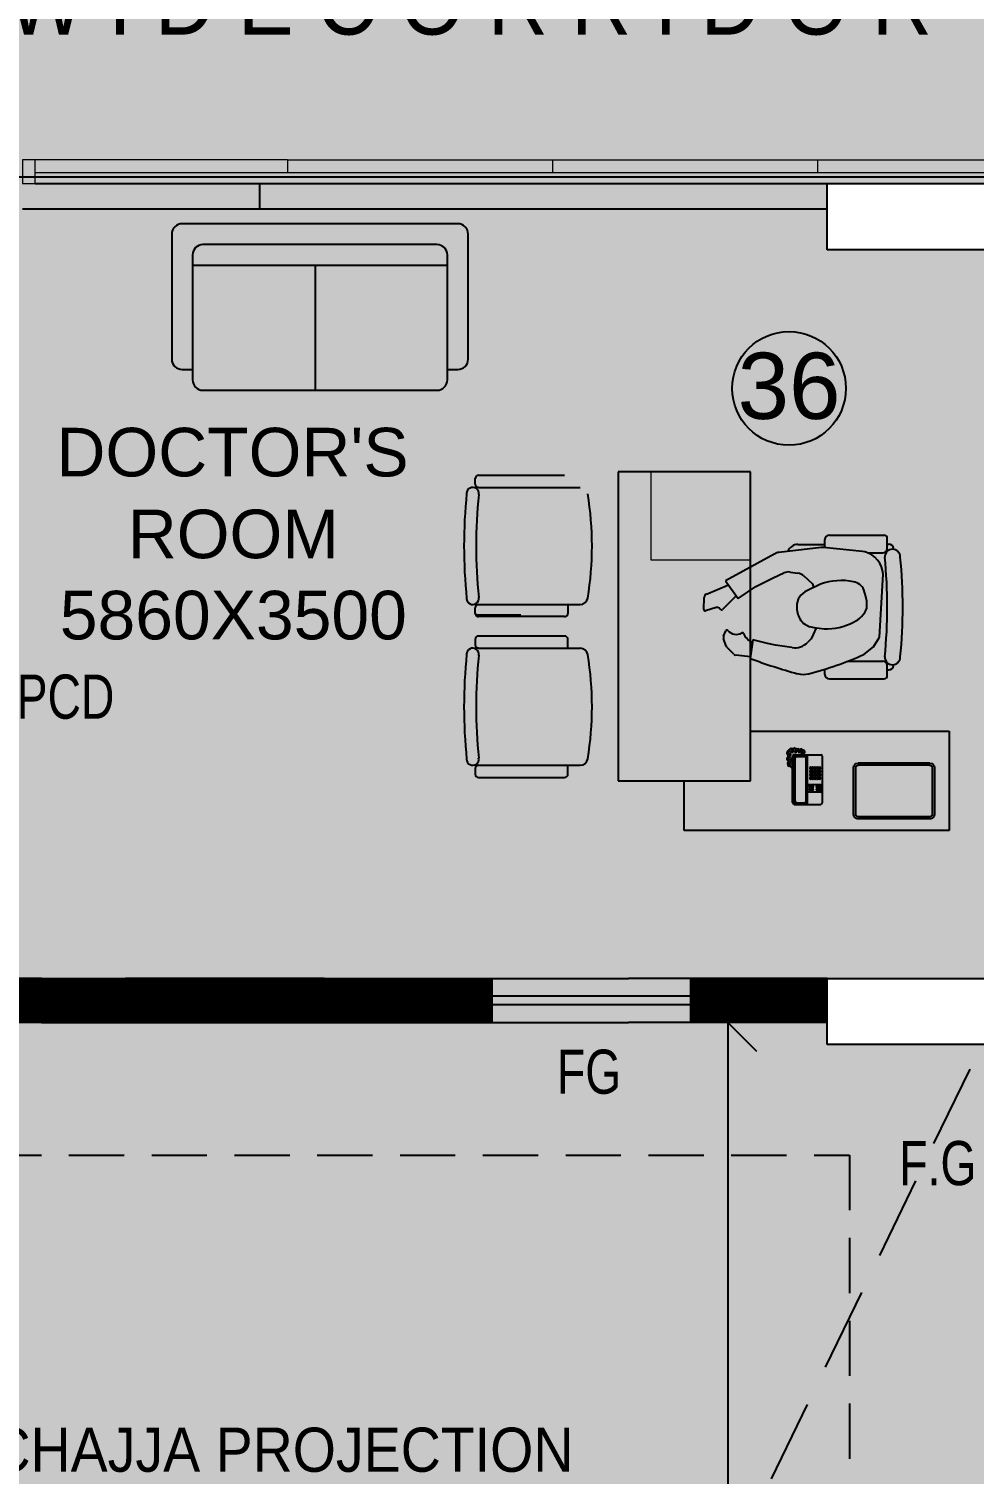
# Model space of a CAD drawing. Extents: x 11034434 to 11724204, y -4674497 to -3911811.
# Drawn here: x 11308224 to 11312506, y -4639257 to -4632712 of the extents above; entities that cross this region are included whole.
import ezdxf

# ---------------------------------------------------------------- set-up
doc = ezdxf.new("R2010")
doc.units = 0
doc.header["$MEASUREMENT"] = 0
for name, pattern in [('CENTER', [0]), ('DASHED', [0.75, 0.5, -0.25]), ('DASHED2', [0.375, 0.25, -0.125])]:
    doc.linetypes.add(name, pattern=pattern)
doc.layers.get('0').update_dxf_attribs({"color": 251, "linetype": 'CONTINUOUS'})
doc.layers.add('0.0', color=251, linetype='CONTINUOUS', lineweight=0)
doc.layers.add('WALL PANEL', color=7, linetype='CONTINUOUS', lineweight=15)
doc.layers.add('HATCH', color=251, linetype='CONTINUOUS')
doc.layers.add('HS', color=251, linetype='CONTINUOUS')
doc.styles.add('ARIAL', font='arial.ttf', dxfattribs={"width": 0.75})
doc.styles.get("Standard").update_dxf_attribs({"font": 'arial.ttf'})

# ---------------------------------------------------------------- blocks, each defined once
blk = doc.blocks.new('2 SEATER')
for p, q in [((11060210.1, -3898372.8), (11058961.8, -3898372.8)), ((11058914.6, -3898419.9), (11058914.6, -3898985.6)), ((11060257.2, -3898985.6), (11060257.2, -3898419.9)), ((11059008.9, -3898514.2), (11059008.9, -3899079.9)), ((11060115.8, -3898467.1), (11059056, -3898467.1)), ((11060162.9, -3899079.9), (11060162.9, -3898514.2)), ((11060162.9, -3898561.3), (11059008.9, -3898561.3)), ((11059564, -3898561.3), (11059564, -3899127)), ((11058961.8, -3899032.7), (11059008.9, -3899032.7)), ((11060162.9, -3899032.7), (11060210.1, -3899032.7)), ((11059056, -3899127), (11060115.8, -3899127))]:
    blk.add_line(p, q)
for centre, start, end in [((11058961.8, -3898419.9), 90, 180), ((11060210.1, -3898419.9), 0, 90), ((11059056, -3898514.2), 90, 180), ((11060115.8, -3898514.2), 0, 90), ((11058961.8, -3898985.6), 180, 270), ((11060210.1, -3898985.6), 270, 0), ((11059056, -3899079.9), 180, 270), ((11060115.8, -3899079.9), 270, 0)]:
    blk.add_arc(centre, 47.1, start, end)

msp = doc.modelspace()

# ---------------------------------------------------------------- hatches: boundary and pattern name
at = {"layer": 'HATCH', "ltscale": 500}
h = msp.add_hatch(color=251, dxfattribs=at)
h.dxf.hatch_style = 1
h.paths.add_polyline_path([(11284390.7, -4648802), (11284690.7, -4648802), (11284690.7, -4649702), (11284390.7, -4649702)])
h.paths.add_polyline_path([(11327800.7, -4652667), (11328700.7, -4652667), (11328700.7, -4652967), (11327800.7, -4652967)])
h.paths.add_polyline_path([(11302215.7, -4658732), (11302515.7, -4658732), (11302515.7, -4659632), (11302215.7, -4659632)])
h.paths.add_polyline_path([(11324600.7, -4658732), (11325200.7, -4658732), (11325200.7, -4659032), (11324600.7, -4659032)])
h.paths.add_polyline_path([(11280960.7, -4640612), (11281710.7, -4640612), (11281710.7, -4640912), (11280960.7, -4640912)])
h.paths.add_polyline_path([(11280960.7, -4644142), (11281860.7, -4644142), (11281860.7, -4644442), (11280960.7, -4644442)])
h.paths.add_polyline_path([(11317942.4, -4658632), (11318770.7, -4658632), (11318770.7, -4658932), (11317942.4, -4658932)])
h.paths.add_polyline_path([(11294185.7, -4658032), (11294485.7, -4658032), (11294485.7, -4658932), (11294185.7, -4658932)])
h.paths.add_polyline_path([(11288015.7, -4658182), (11288315.7, -4658182), (11288315.7, -4658932), (11288015.7, -4658932)])
h.paths.add_polyline_path([(11287690.7, -4658957), (11287990.7, -4658957), (11287990.7, -4659707), (11287690.7, -4659707)])
h.paths.add_polyline_path([(11280960.7, -4629742), (11281710.7, -4629742), (11281710.7, -4630042), (11280960.7, -4630042)])
h.paths.add_polyline_path([(11327800.7, -4629742), (11328700.7, -4629742), (11328700.7, -4630042), (11327800.7, -4630042)])
h.paths.add_polyline_path([(11280860.7, -4648802), (11281160.7, -4648802), (11281160.7, -4649702), (11280860.7, -4649702)])
h.paths.add_polyline_path([(11287690.7, -4658182), (11287990.7, -4658182), (11287990.7, -4658932), (11287690.7, -4658932)])
h.paths.add_polyline_path([(11327700.7, -4616012), (11328000.7, -4616012), (11328000.7, -4615033.7), (11327700.7, -4615033.7)])
h.paths.add_polyline_path([(11280960.7, -4637012), (11281710.7, -4637012), (11281710.7, -4637312), (11280960.7, -4637312)])
h.paths.add_polyline_path([(11309415.7, -4658732), (11309715.7, -4658732), (11309715.7, -4659632), (11309415.7, -4659632)])
h.paths.add_polyline_path([(11327800.7, -4609782), (11328700.7, -4609782), (11328700.7, -4610082), (11327800.7, -4610082)])
h.paths.add_polyline_path([(11327800.7, -4626142), (11328700.7, -4626142), (11328700.7, -4626442), (11327800.7, -4626442)])
h.paths.add_polyline_path([(11280960.7, -4633412), (11281710.7, -4633412), (11281710.7, -4633712), (11280960.7, -4633712)])
h.paths.add_polyline_path([(11313015.7, -4652702), (11313315.7, -4652702), (11313315.7, -4653602), (11313015.7, -4653602)])
h.paths.add_polyline_path([(11327800.7, -4633412), (11328700.7, -4633412), (11328700.7, -4633712), (11327800.7, -4633712)])
h.paths.add_polyline_path([(11286005.7, -4619012), (11286305.7, -4619012), (11286305.7, -4619612), (11286005.7, -4619612)])
h.paths.add_polyline_path([(11280960.7, -4619012), (11281860.7, -4619012), (11281860.7, -4619312), (11280960.7, -4619312)])
h.paths.add_polyline_path([(11327800.7, -4619012), (11328600.7, -4619012), (11328600.7, -4619312), (11327800.7, -4619312)])
h.paths.add_polyline_path([(11324600.7, -4647742), (11325299.6, -4647742), (11325299.6, -4648042), (11324600.7, -4648042)])
h.paths.add_polyline_path([(11321770.7, -4658632), (11322598.9, -4658632), (11322598.9, -4658932), (11321770.7, -4658932)])
h.paths.add_polyline_path([(11327800.7, -4640612), (11328700.7, -4640612), (11328700.7, -4640912), (11327800.7, -4640912)])
h.paths.add_polyline_path([(11286005.7, -4615412), (11286305.7, -4615412), (11286305.7, -4616012), (11286005.7, -4616012)])
h.paths.add_polyline_path([(11286330.7, -4615412), (11286630.7, -4615412), (11286630.7, -4616012), (11286330.7, -4616012)])
h.paths.add_polyline_path([(11282340.7, -4615112), (11282640.7, -4615112), (11282640.7, -4616012), (11282340.7, -4616012)])
h.paths.add_polyline_path([(11327800.7, -4658632), (11328700.7, -4658632), (11328700.7, -4658932), (11327800.7, -4658932)])
h.paths.add_polyline_path([(11300450.7, -4607482), (11300750.7, -4607482), (11300750.7, -4608382), (11300450.7, -4608382)])
h.paths.add_polyline_path([(11306480.7, -4607482), (11306780.7, -4607482), (11306780.7, -4608382), (11306480.7, -4608382)])
h.paths.add_polyline_path([(11284390.7, -4658182), (11284690.7, -4658182), (11284690.7, -4658932), (11284390.7, -4658932)])
h.paths.add_polyline_path([(11286330.7, -4619012), (11286630.7, -4619012), (11286630.7, -4619612), (11286330.7, -4619612)])
h.paths.add_polyline_path([(11297150.7, -4607482), (11297450.7, -4607482), (11297450.7, -4608382), (11297150.7, -4608382)])
h.paths.add_polyline_path([(11282340.7, -4609232), (11282640.7, -4609232), (11282640.7, -4609982), (11282340.7, -4609982)])
h.paths.add_polyline_path([(11286005.7, -4622612), (11286305.7, -4622612), (11286305.7, -4623212), (11286005.7, -4623212)])
h.paths.add_polyline_path([(11286330.7, -4623212), (11286630.7, -4623212), (11286630.7, -4622612), (11286330.7, -4622612)])
h.paths.add_polyline_path([(11284390.7, -4643692), (11284690.7, -4643692), (11284690.7, -4644442), (11284390.7, -4644442)])
h.paths.add_polyline_path([(11286005.7, -4609232), (11286305.7, -4609232), (11286305.7, -4609982), (11286005.7, -4609982)])
h.paths.add_polyline_path([(11283940.7, -4658957), (11284690.7, -4658957), (11284690.7, -4659257), (11283940.7, -4659257)])
h.paths.add_polyline_path([(11313015.7, -4658732), (11313315.7, -4658732), (11313315.7, -4659632), (11313015.7, -4659632)])
h.paths.add_polyline_path([(11284390.7, -4652702), (11284690.7, -4652702), (11284690.7, -4653452), (11284390.7, -4653452)])
h.paths.add_polyline_path([(11305815.7, -4658732), (11306115.7, -4658732), (11306115.7, -4659632), (11305815.7, -4659632)])
h.paths.add_polyline_path([(11327800.7, -4622612), (11328700.7, -4622612), (11328700.7, -4622912), (11327800.7, -4622912)])
h.paths.add_polyline_path([(11280960.7, -4626142), (11281710.7, -4626142), (11281710.7, -4626442), (11280960.7, -4626442)])
h.paths.add_polyline_path([(11321770.7, -4658957), (11322370.7, -4658957), (11322370.7, -4659257), (11321770.7, -4659257)])
h.paths.add_polyline_path([(11280685.7, -4658957), (11281435.7, -4658957), (11281435.7, -4659257), (11280685.7, -4659257)])
h.paths.add_polyline_path([(11318170.7, -4658957), (11318770.7, -4658957), (11318770.7, -4659257), (11318170.7, -4659257)])
h.paths.add_polyline_path([(11281860.7, -4622612), (11280960.7, -4622612), (11280960.7, -4622912), (11281860.7, -4622912)])
h.paths.add_polyline_path([(11294185.7, -4652702), (11294485.7, -4652702), (11294485.7, -4653602), (11294185.7, -4653602)])
h.paths.add_polyline_path([(11298615.7, -4658732), (11298915.7, -4658732), (11298915.7, -4659632), (11298615.7, -4659632)])
h.paths.add_polyline_path([(11318470.7, -4652702), (11318770.7, -4652702), (11318770.7, -4653602), (11318470.7, -4653602)])
h.paths.add_polyline_path([(11327800.7, -4644142), (11328700.7, -4644142), (11328700.7, -4644442), (11327800.7, -4644442)])
h.paths.add_polyline_path([(11327800.7, -4649402), (11328778.9, -4649402), (11328778.9, -4649702), (11327800.7, -4649702)])
h.paths.add_polyline_path([(11288760.7, -4609082), (11289060.7, -4609082), (11289060.7, -4609982), (11288760.7, -4609982)])
edge = h.paths.add_edge_path()
edge.add_line((11309265.7, -4609082), (11309265.7, -4609982))
edge.add_line((11321770.7, -4649702), (11322748.9, -4649702))
edge.add_line((11287690.7, -4643692), (11287690.7, -4644442))
edge.add_line((11309565.7, -4616012), (11309565.7, -4615112))
edge.add_line((11287990.7, -4653452), (11287990.7, -4652702))
edge.add_line((11288015.7, -4652702), (11288015.7, -4653452))
h.paths.add_polyline_path([(11306480.7, -4649402), (11307380.7, -4649402), (11307380.7, -4649702), (11306480.7, -4649702)], flags=17)
h.paths.add_polyline_path([(11291120.7, -4648802), (11291420.7, -4648802), (11291420.7, -4649702), (11291120.7, -4649702)], flags=17)
h.paths.add_polyline_path([(11288015.7, -4648952), (11288315.7, -4648952), (11288315.7, -4649702), (11288015.7, -4649702)], flags=17)
h.paths.add_polyline_path([(11288015.7, -4652702), (11288315.7, -4652702), (11288315.7, -4653452), (11288015.7, -4653452)], flags=17)
h.paths.add_polyline_path([(11296472.4, -4649402), (11297450.7, -4649402), (11297450.7, -4649702), (11296472.4, -4649702)], flags=17)
h.paths.add_polyline_path([(11298276.5, -4652702), (11299254.8, -4652702), (11299254.8, -4653002), (11298276.5, -4653002)], flags=17)
h.paths.add_polyline_path([(11311840.7, -4649402), (11312740.7, -4649402), (11312740.7, -4649702), (11311840.7, -4649702)], flags=17)
h.paths.add_polyline_path([(11300450.7, -4649402), (11301428.9, -4649402), (11301428.9, -4649702), (11300450.7, -4649702)], flags=17)
h.paths.add_polyline_path([(11317870.7, -4649402), (11318770.7, -4649402), (11318770.7, -4649702), (11317870.7, -4649702)], flags=17)
h.paths.add_polyline_path([(11287690.7, -4648952), (11287990.7, -4648952), (11287990.7, -4649702), (11287690.7, -4649702)], flags=17)
h.paths.add_polyline_path([(11287690.7, -4652702), (11287990.7, -4652702), (11287990.7, -4653452), (11287690.7, -4653452)], flags=17)
h.paths.add_polyline_path([(11311840.7, -4622612), (11312740.7, -4622612), (11312740.7, -4622912), (11311840.7, -4622912)], flags=17)
h.paths.add_polyline_path([(11306480.7, -4615412), (11306780.7, -4615412), (11306780.7, -4616012), (11306480.7, -4616012)], flags=16)
h.paths.add_polyline_path([(11306480.7, -4629742), (11307380.7, -4629742), (11307380.7, -4630042), (11306480.7, -4630042)], flags=17)
h.paths.add_polyline_path([(11303250.7, -4613552), (11303850.7, -4613552), (11303850.7, -4613852), (11303250.7, -4613852)], flags=17)
h.paths.add_polyline_path([(11303250.7, -4615712), (11303850.7, -4615712), (11303850.7, -4616012), (11303250.7, -4616012)], flags=16)
h.paths.add_polyline_path([(11311840.7, -4644142), (11312740.7, -4644142), (11312740.7, -4644442), (11311840.7, -4644442)], flags=17)
h.paths.add_polyline_path([(11287690.7, -4643692), (11287990.7, -4643692), (11287990.7, -4644442), (11287690.7, -4644442)], flags=17)
h.paths.add_polyline_path([(11297450.7, -4633712), (11296550.7, -4633712), (11296550.7, -4633412), (11297450.7, -4633412)], flags=17)
h.paths.add_polyline_path([(11290520.7, -4640612), (11291420.7, -4640612), (11291420.7, -4640912), (11290520.7, -4640912)], flags=17)
h.paths.add_polyline_path([(11297150.7, -4643842), (11297450.7, -4643842), (11297450.7, -4644742), (11297150.7, -4644742)], flags=17)
h.paths.add_polyline_path([(11290520.7, -4644142), (11291420.7, -4644142), (11291420.7, -4644442), (11290520.7, -4644442)], flags=17)
h.paths.add_polyline_path([(11306480.7, -4640612), (11307380.7, -4640612), (11307380.7, -4640912), (11306480.7, -4640912)], flags=17)
h.paths.add_polyline_path([(11288015.7, -4643692), (11288315.7, -4643692), (11288315.7, -4644442), (11288015.7, -4644442)], flags=17)
h.paths.add_polyline_path([(11290520.7, -4637012), (11291420.7, -4637012), (11291420.7, -4637312), (11290520.7, -4637312)], flags=17)
h.paths.add_polyline_path([(11311840.7, -4626142), (11312740.7, -4626142), (11312740.7, -4626442), (11311840.7, -4626442)], flags=17)
h.paths.add_polyline_path([(11311840.7, -4637012), (11312740.7, -4637012), (11312740.7, -4637312), (11311840.7, -4637312)], flags=17)
h.paths.add_polyline_path([(11311840.7, -4633412), (11312740.7, -4633412), (11312740.7, -4633712), (11311840.7, -4633712)], flags=17)
h.paths.add_polyline_path([(11315340.7, -4647742), (11315940.7, -4647742), (11315940.7, -4648042), (11315340.7, -4648042)], flags=17)
h.paths.add_polyline_path([(11321770.7, -4629742), (11322670.7, -4629742), (11322670.7, -4630042), (11321770.7, -4630042)], flags=17)
h.paths.add_polyline_path([(11317870.7, -4629742), (11318770.7, -4629742), (11318770.7, -4630042), (11317870.7, -4630042)], flags=17)
h.paths.add_polyline_path([(11300450.7, -4636712), (11300750.7, -4636712), (11300750.7, -4637612), (11300450.7, -4637612)], flags=17)
h.paths.add_polyline_path([(11306480.7, -4637012), (11307380.7, -4637012), (11307380.7, -4637312), (11306480.7, -4637312)], flags=17)
h.paths.add_polyline_path([(11321770.7, -4649402), (11322748.9, -4649402), (11322748.9, -4649702), (11321770.7, -4649702)], flags=17)
h.paths.add_polyline_path([(11297150.7, -4636712), (11297450.7, -4636712), (11297450.7, -4637612), (11297150.7, -4637612)], flags=17)
h.paths.add_polyline_path([(11318470.7, -4636712), (11318770.7, -4636712), (11318770.7, -4637612), (11318470.7, -4637612)], flags=17)
h.paths.add_polyline_path([(11300450.7, -4629742), (11301350.7, -4629742), (11301350.7, -4630042), (11300450.7, -4630042)], flags=17)
h.paths.add_polyline_path([(11313568.2, -4615712), (11314468.2, -4615712), (11314468.2, -4616012), (11313568.2, -4616012)], flags=17)
h.paths.add_polyline_path([(11317870.7, -4615712), (11318770.7, -4615712), (11318770.7, -4616012), (11317870.7, -4616012)], flags=17)
h.paths.add_polyline_path([(11321770.7, -4615712), (11322670.7, -4615712), (11322670.7, -4616012), (11321770.7, -4616012)], flags=17)
h.paths.add_polyline_path([(11306480.7, -4633412), (11307380.7, -4633412), (11307380.7, -4633712), (11306480.7, -4633712)], flags=17)
h.paths.add_polyline_path([(11300450.7, -4633412), (11301350.7, -4633412), (11301350.7, -4633712), (11300450.7, -4633712)], flags=17)
h.paths.add_polyline_path([(11294020.7, -4647742), (11294620.7, -4647742), (11294620.7, -4648042), (11294020.7, -4648042)], flags=17)
h.paths.add_polyline_path([(11306480.7, -4622612), (11307380.7, -4622612), (11307380.7, -4622912), (11306480.7, -4622912)], flags=17)
h.paths.add_polyline_path([(11290520.7, -4633412), (11291420.7, -4633412), (11291420.7, -4633712), (11290520.7, -4633712)], flags=17)
h.paths.add_polyline_path([(11321770.7, -4633412), (11322670.7, -4633412), (11322670.7, -4633712), (11321770.7, -4633712)], flags=17)
h.paths.add_polyline_path([(11317870.7, -4633412), (11318770.7, -4633412), (11318770.7, -4633712), (11317870.7, -4633712)], flags=17)
h.paths.add_polyline_path([(11321770.7, -4636712), (11322070.7, -4636712), (11322070.7, -4637612), (11321770.7, -4637612)], flags=17)
h.paths.add_polyline_path([(11300450.7, -4640312), (11300750.7, -4640312), (11300750.7, -4641212), (11300450.7, -4641212)], flags=17)
h.paths.add_polyline_path([(11321770.7, -4643842), (11322070.7, -4643842), (11322070.7, -4644742), (11321770.7, -4644742)], flags=17)
h.paths.add_polyline_path([(11306480.7, -4626142), (11307380.7, -4626142), (11307380.7, -4626442), (11306480.7, -4626442)], flags=17)
h.paths.add_polyline_path([(11318470.7, -4625842), (11318770.7, -4625842), (11318770.7, -4626742), (11318470.7, -4626742)], flags=17)
h.paths.add_polyline_path([(11321770.7, -4625842), (11322070.7, -4625842), (11322070.7, -4626742), (11321770.7, -4626742)], flags=17)
h.paths.add_polyline_path([(11296550.7, -4629742), (11297450.7, -4629742), (11297450.7, -4630042), (11296550.7, -4630042)], flags=17)
h.paths.add_polyline_path([(11311645.4, -4629741.8), (11312740.7, -4629742), (11312740.7, -4630042), (11311645.4, -4630041.8)], flags=17)
h.paths.add_polyline_path([(11290520.7, -4629742), (11291420.7, -4629742), (11291420.7, -4630042), (11290520.7, -4630042)], flags=17)
h.paths.add_polyline_path([(11305476.5, -4652702), (11306454.8, -4652702), (11306454.8, -4653002), (11305476.5, -4653002)], flags=17)
h.paths.add_polyline_path([(11297150.7, -4640312), (11297450.7, -4640312), (11297450.7, -4641212), (11297150.7, -4641212)], flags=17)
h.paths.add_polyline_path([(11293005.7, -4609982), (11293305.7, -4609982), (11293305.7, -4609182), (11293005.7, -4609182)], flags=17)
h.paths.add_polyline_path([(11321770.7, -4622312), (11322070.7, -4622312), (11322070.7, -4623212), (11321770.7, -4623212)], flags=17)
h.paths.add_polyline_path([(11297150.7, -4612952), (11297450.7, -4612952), (11297450.7, -4613852), (11297150.7, -4613852)], flags=17)
h.paths.add_polyline_path([(11311840.7, -4619012), (11312740.7, -4619012), (11312740.7, -4619312), (11311840.7, -4619312)], flags=17)
h.paths.add_polyline_path([(11306480.7, -4612952), (11306780.7, -4612952), (11306780.7, -4613852), (11306480.7, -4613852)], flags=17)
h.paths.add_polyline_path([(11293005.7, -4615112), (11293305.7, -4615112), (11293305.7, -4616012), (11293005.7, -4616012)], flags=17)
h.paths.add_polyline_path([(11309265.7, -4615112), (11309565.7, -4615112), (11309565.7, -4616012), (11309265.7, -4616012)], flags=16)
h.paths.add_polyline_path([(11290520.7, -4619012), (11291420.7, -4619012), (11291420.7, -4619312), (11290520.7, -4619312)], flags=17)
h.paths.add_polyline_path([(11300450.7, -4619012), (11301095.7, -4619012), (11301095.7, -4619312), (11300450.7, -4619312)], flags=17)
h.paths.add_polyline_path([(11288760.7, -4615112), (11289060.7, -4615112), (11289060.7, -4616012), (11288760.7, -4616012)], flags=17)
h.paths.add_polyline_path([(11318470.7, -4609082), (11318770.7, -4609082), (11318770.7, -4609982), (11318470.7, -4609982)], flags=17)
h.paths.add_polyline_path([(11297150.7, -4615112), (11297450.7, -4615112), (11297450.7, -4616012), (11297150.7, -4616012)], flags=17)
h.paths.add_polyline_path([(11313868.2, -4609082), (11314168.2, -4609082), (11314168.2, -4609982), (11313868.2, -4609982)], flags=17)
h.paths.add_polyline_path([(11321770.7, -4619012), (11322670.7, -4619012), (11322670.7, -4619312), (11321770.7, -4619312)], flags=17)
h.paths.add_polyline_path([(11297150.7, -4625842), (11297450.7, -4625842), (11297450.7, -4626742), (11297150.7, -4626742)], flags=17)
h.paths.add_polyline_path([(11290520.7, -4622612), (11291420.7, -4622612), (11291420.7, -4622912), (11290520.7, -4622912)], flags=17)
h.paths.add_polyline_path([(11309265.7, -4609082), (11309565.7, -4609082), (11309565.7, -4609982), (11309265.7, -4609982)], flags=17)
h.paths.add_polyline_path([(11317870.7, -4619012), (11318770.7, -4619012), (11318770.7, -4619312), (11317870.7, -4619312)], flags=17)
h.paths.add_polyline_path([(11321770.7, -4609082), (11322070.7, -4609082), (11322070.7, -4609982), (11321770.7, -4609982)], flags=17)
h.paths.add_polyline_path([(11309076.5, -4652702), (11310054.8, -4652702), (11310054.8, -4653002), (11309076.5, -4653002)], flags=17)
h.paths.add_polyline_path([(11306480.7, -4619012), (11307380.7, -4619012), (11307380.7, -4619312), (11306480.7, -4619312)], flags=17)
h.paths.add_polyline_path([(11306480.7, -4644142), (11307380.7, -4644142), (11307380.7, -4644442), (11306480.7, -4644442)], flags=17)
h.paths.add_polyline_path([(11300450.7, -4622312), (11300750.7, -4622312), (11300750.7, -4623212), (11300450.7, -4623212)], flags=17)
h.paths.add_polyline_path([(11311840.7, -4640612), (11312740.7, -4640612), (11312740.7, -4640912), (11311840.7, -4640912)], flags=17)
h.paths.add_polyline_path([(11297150.7, -4623212), (11297450.7, -4623212), (11297450.7, -4622314.4), (11297150.7, -4622314.4)], flags=17)
h.paths.add_polyline_path([(11318470.7, -4640312), (11318770.7, -4640312), (11318770.7, -4641212), (11318470.7, -4641212)], flags=17)
h.paths.add_polyline_path([(11300450.7, -4643842), (11300750.7, -4643842), (11300750.7, -4644742), (11300450.7, -4644742)], flags=17)
h.paths.add_polyline_path([(11321770.7, -4640312), (11322070.7, -4640312), (11322070.7, -4641212), (11321770.7, -4641212)], flags=17)
h.paths.add_polyline_path([(11296472.4, -4619012), (11297450.7, -4619012), (11297450.7, -4619312), (11296472.4, -4619312)], flags=17)
h.paths.add_polyline_path([(11318470.7, -4643842), (11318770.7, -4643842), (11318770.7, -4644742), (11318470.7, -4644742)], flags=17)
h.paths.add_polyline_path([(11300450.7, -4625842), (11300750.7, -4625842), (11300750.7, -4626742), (11300450.7, -4626742)], flags=17)
h.paths.add_polyline_path([(11290520.7, -4626142), (11291420.7, -4626142), (11291420.7, -4626442), (11290520.7, -4626442)], flags=17)
h.paths.add_polyline_path([(11318470.7, -4622312), (11318770.7, -4622312), (11318770.7, -4623212), (11318470.7, -4623212)], flags=17)
h.paths.add_polyline_path([(11322070.7, -4652759.1), (11321770.7, -4652759.1), (11321770.7, -4653680.2), (11322070.7, -4653680.2)])
at = {"layer": 'HS', "lineweight": -3, "ltscale": 500}
h = msp.add_hatch(dxfattribs=at)
h.set_pattern_fill('ANSI31', color=256)
h.set_pattern_definition([(45, (435405.41953, -1047759.00654), (-0.0883883476483, 0.0883883476483), [])])
h.paths.add_polyline_path([(11311840.7, -4633412), (11310468.2, -4633412), (11310468.2, -4633527), (11311840.7, -4633527)])
h.paths.add_polyline_path([(11308195.7, -4633412), (11308195.7, -4633527), (11310468.2, -4633527), (11310468.2, -4633412)])
h.paths.add_polyline_path([(11308195.7, -4633412), (11308195.7, -4633412), (11308195.7, -4633462.3)], flags=17)
h = msp.add_hatch(dxfattribs=at)
h.set_pattern_fill('ANSI31', color=256, scale=10)
h.set_pattern_definition([(45, (11311172.7342, -4637133.1937), (-0.8838835, 0.8838835), [])])
h.paths.add_polyline_path([(11311840.7, -4637012), (11310940.7, -4637012), (11311221.2, -4637012), (11311221.2, -4637212), (11310940.7, -4637212), (11311840.7, -4637212)])
h.paths.add_polyline_path([(11310321.2, -4637012), (11308195.7, -4637012), (11307980.7, -4637012), (11307980.7, -4637212), (11308280.7, -4637212), (11310321.2, -4637212)])

# ---------------------------------------------------------------- linework, layer by layer
at = {"lineweight": 25}
for p, q in [((11318540.7, -4633384), (11304180.1, -4633384)), ((11308252.8, -4633412), (11311840.7, -4633412)), ((11308195.7, -4633527), (11311840.7, -4633527)), ((11310260.4, -4634733.7), (11310651, -4634733.7)), ((11310892.7, -4634717.6), (11310892.7, -4636117.6)), ((11311492.7, -4634717.6), (11310892.7, -4634717.6)), ((11311492.7, -4636117.6), (11311492.7, -4634717.6)), ((11310245.4, -4634773.7), (11310245.4, -4634748.7)), ((11310260.4, -4634788.7), (11310721.1, -4634788.7)), ((11311812.8, -4635060.7), (11311621.7, -4635082.7)), ((11311707.4, -4635046.9), (11311830.1, -4635046.9)), ((11311999.4, -4635078.7), (11311823.7, -4635060.6)), ((11311830.1, -4635061.3), (11311830.1, -4635025)), ((11311850.1, -4635005), (11312098.7, -4635005)), ((11312112.3, -4635065.1), (11312112.3, -4635018.6)), ((11312112.3, -4635045), (11312119.7, -4635045)), ((11311603.3, -4635088.6), (11311379.6, -4635211.8)), ((11312010.7, -4635080.1), (11311999.4, -4635078.7)), ((11312025, -4635085), (11312092.5, -4635085)), ((11312140.2, -4635068.9), (11312140.2, -4635065.5)), ((11311595.4, -4635197.9), (11311644.3, -4635175.7)), ((11311671.8, -4635171.6), (11311706.8, -4635176.4)), ((11311733.9, -4635189.2), (11311772.9, -4635225)), ((11312077.6, -4635466.2), (11312093.1, -4635182)), ((11311293.6, -4635271.3), (11311392.5, -4635229.8)), ((11311379.6, -4635211.8), (11311437.4, -4635291.1)), ((11311437.4, -4635291.1), (11311517.5, -4635237.6)), ((11311517.5, -4635237.6), (11311595.4, -4635197.9)), ((11311810.4, -4635227.2), (11311748.3, -4635256.3)), ((11311772.9, -4635225), (11311778.3, -4635241.7)), ((11312015.4, -4635281.9), (11312006, -4635252.3)), ((11310260.4, -4635318.7), (11310721.1, -4635318.7)), ((11310666, -4635318.7), (11310666, -4635358.7)), ((11311281.1, -4635341.5), (11311283, -4635286.6)), ((11311428.6, -4635279.6), (11311365.9, -4635341.1)), ((11312019, -4635303.5), (11312015.4, -4635281.9)), ((11312019.8, -4635334.6), (11312019, -4635303.5)), ((11310245.4, -4635358.7), (11310245.4, -4635333.7)), ((11310452.8, -4635367.4), (11310252.8, -4635367.4)), ((11310651, -4635373.7), (11310260.4, -4635373.7)), ((11311337.7, -4635333), (11311288.4, -4635347.2)), ((11311357.4, -4635340.6), (11311356, -4635338.9)), ((11311371.2, -4635461.7), (11311381.3, -4635437.4)), ((11311738.3, -4635408), (11311757.8, -4635418)), ((11311757.8, -4635418), (11311780.9, -4635423.1)), ((11311777.2, -4635454.3), (11311767.2, -4635473.8)), ((11311790.7, -4635424.3), (11311777.2, -4635454.3)), ((11311780.9, -4635423.1), (11311826.3, -4635428.8)), ((11310245.4, -4635476.5), (11310245.4, -4635501.5)), ((11310651, -4635461.5), (11310260.4, -4635461.5)), ((11310260.4, -4635516.5), (11310721.1, -4635516.5)), ((11310666, -4635516.5), (11310666, -4635476.5)), ((11311382.9, -4635507.9), (11311370.9, -4635472.2)), ((11311416.8, -4635543.7), (11311386.6, -4635513.7)), ((11311503.1, -4635478.7), (11311491.9, -4635562.9)), ((11311527.8, -4635485.2), (11311503.1, -4635478.7)), ((11311569.7, -4635496), (11311527.8, -4635485.2)), ((11311606.5, -4635503.2), (11311569.7, -4635496)), ((11311647.6, -4635509.6), (11311606.5, -4635503.2)), ((11311679.4, -4635513.2), (11311647.6, -4635509.6)), ((11311681.7, -4635513.6), (11311679.4, -4635513.2)), ((11311767.2, -4635473.8), (11311752, -4635489.7)), ((11312006.3, -4635544.9), (11312049.5, -4635511)), ((11312049.5, -4635511), (11312077.6, -4635466.2)), ((11311492.6, -4635556.1), (11311425.6, -4635547.9)), ((11311934.7, -4635575), (11312092.5, -4635575)), ((11311830.1, -4635635), (11311830.1, -4635611.5)), ((11312112.3, -4635641.3), (11312112.3, -4635594.9)), ((11312112.3, -4635615), (11312119.7, -4635615)), ((11312140.2, -4635594.5), (11312140.2, -4635591.1)), ((11311850.1, -4635655), (11312098.7, -4635655)), ((11311492.7, -4635892.6), (11312392.7, -4635892.6)), ((11312392.7, -4635892.6), (11312392.7, -4636342.6)), ((11311683.3, -4636216), (11311683.3, -4636007)), ((11311690.3, -4636224), (11311690.3, -4635999)), ((11311690.3, -4636002), (11311750.3, -4636002)), ((11311690.3, -4636012), (11311695.5, -4636012)), ((11311692.6, -4635999), (11311811.3, -4635999)), ((11311695.3, -4636209.5), (11311695.3, -4636013.5)), ((11311702.3, -4636006.5), (11311738.3, -4636006.5)), ((11311745.2, -4636012), (11311750.3, -4636012)), ((11311745.3, -4636209.5), (11311745.3, -4636013.5)), ((11311750.3, -4636224), (11311750.3, -4635999)), ((11311818.3, -4636216), (11311818.3, -4636007)), ((11312305.8, -4636036.8), (11311979.8, -4636036.8)), ((11310245.4, -4636061.5), (11310245.4, -4636086.5)), ((11310260.4, -4636046.5), (11310721.1, -4636046.5)), ((11310260.4, -4636101.5), (11310651, -4636101.5)), ((11310666, -4636086.5), (11310666, -4636046.5)), ((11311762.3, -4636063), (11311762.3, -4636057)), ((11311762.3, -4636078), (11311762.3, -4636072)), ((11311762.3, -4636093), (11311762.3, -4636087)), ((11311762.3, -4636108), (11311762.3, -4636102)), ((11311764.3, -4636055), (11311772.3, -4636055)), ((11311772.3, -4636065), (11311764.3, -4636065)), ((11311764.3, -4636070), (11311772.3, -4636070)), ((11311772.3, -4636080), (11311764.3, -4636080)), ((11311764.3, -4636085), (11311772.3, -4636085)), ((11311772.3, -4636095), (11311764.3, -4636095)), ((11311764.3, -4636100), (11311772.3, -4636100)), ((11311772.3, -4636110), (11311764.3, -4636110)), ((11311774.3, -4636057), (11311774.3, -4636063)), ((11311774.3, -4636072), (11311774.3, -4636078)), ((11311774.3, -4636087), (11311774.3, -4636093)), ((11311774.3, -4636102), (11311774.3, -4636108)), ((11311779.3, -4636063), (11311779.3, -4636057)), ((11311779.3, -4636078), (11311779.3, -4636072)), ((11311779.3, -4636093), (11311779.3, -4636087)), ((11311779.3, -4636108), (11311779.3, -4636102)), ((11311781.3, -4636055), (11311789.3, -4636055)), ((11311789.3, -4636065), (11311781.3, -4636065)), ((11311781.3, -4636070), (11311789.3, -4636070)), ((11311789.3, -4636080), (11311781.3, -4636080)), ((11311781.3, -4636085), (11311789.3, -4636085)), ((11311789.3, -4636095), (11311781.3, -4636095)), ((11311781.3, -4636100), (11311789.3, -4636100)), ((11311789.3, -4636110), (11311781.3, -4636110)), ((11311791.3, -4636057), (11311791.3, -4636063)), ((11311791.3, -4636072), (11311791.3, -4636078)), ((11311791.3, -4636087), (11311791.3, -4636093)), ((11311791.3, -4636102), (11311791.3, -4636108)), ((11311796.3, -4636063), (11311796.3, -4636057)), ((11311796.3, -4636078), (11311796.3, -4636072)), ((11311796.3, -4636093), (11311796.3, -4636087)), ((11311796.3, -4636108), (11311796.3, -4636102)), ((11311798.3, -4636055), (11311806.3, -4636055)), ((11311806.3, -4636065), (11311798.3, -4636065)), ((11311798.3, -4636070), (11311806.3, -4636070)), ((11311806.3, -4636080), (11311798.3, -4636080)), ((11311798.3, -4636085), (11311806.3, -4636085)), ((11311806.3, -4636095), (11311798.3, -4636095)), ((11311798.3, -4636100), (11311806.3, -4636100)), ((11311806.3, -4636110), (11311798.3, -4636110)), ((11311808.3, -4636057), (11311808.3, -4636063)), ((11311808.3, -4636072), (11311808.3, -4636078)), ((11311808.3, -4636087), (11311808.3, -4636093)), ((11311808.3, -4636102), (11311808.3, -4636108)), ((11311959.8, -4636269.8), (11311959.8, -4636056.8)), ((11311969.8, -4636269.8), (11311969.8, -4636056.8)), ((11312305.8, -4636046.8), (11311979.8, -4636046.8)), ((11312315.8, -4636056.8), (11312315.8, -4636269.8)), ((11312325.8, -4636056.8), (11312325.8, -4636269.8)), ((11310892.7, -4636117.6), (11311492.7, -4636117.6)), ((11311192.7, -4636342.6), (11311192.7, -4636117.6)), ((11311750.3, -4636134), (11311818.3, -4636134)), ((11311750.3, -4636166.5), (11311818.3, -4636166.5)), ((11311757.3, -4636146), (11311757.3, -4636143)), ((11311757.3, -4636157.5), (11311757.3, -4636154.5)), ((11311759.3, -4636141), (11311775.3, -4636141)), ((11311775.3, -4636148), (11311759.3, -4636148)), ((11311759.3, -4636152.5), (11311775.3, -4636152.5)), ((11311775.3, -4636159.5), (11311759.3, -4636159.5)), ((11311777.3, -4636143), (11311777.3, -4636146)), ((11311777.3, -4636154.5), (11311777.3, -4636157.5)), ((11311791.3, -4636146), (11311791.3, -4636143)), ((11311791.3, -4636157.5), (11311791.3, -4636154.5)), ((11311793.3, -4636141), (11311809.3, -4636141)), ((11311809.3, -4636148), (11311793.3, -4636148)), ((11311793.3, -4636152.5), (11311809.3, -4636152.5)), ((11311809.3, -4636159.5), (11311793.3, -4636159.5)), ((11311811.3, -4636143), (11311811.3, -4636146)), ((11311811.3, -4636154.5), (11311811.3, -4636157.5)), ((11311690.3, -4636211), (11311695.5, -4636211)), ((11311690.3, -4636221), (11311750.3, -4636221)), ((11311690.3, -4636224), (11311811.3, -4636224)), ((11311702.3, -4636216.5), (11311738.3, -4636216.5)), ((11311745.2, -4636211), (11311750.3, -4636211)), ((11312305.8, -4636279.8), (11311979.8, -4636279.8)), ((11312305.8, -4636289.8), (11311979.8, -4636289.8)), ((11312392.7, -4636342.6), (11311192.7, -4636342.6)), ((11308280.7, -4637012), (11307380.7, -4637012)), ((11308280.7, -4637012), (11310940.7, -4637012)), ((11309561.9, -4637012), (11308661.9, -4637012)), ((11311840.7, -4637012), (11310940.7, -4637012)), ((11311840.7, -4637212), (11311840.7, -4637012)), ((11311221.2, -4637092), (11310321.2, -4637092)), ((11311221.2, -4637132), (11310321.2, -4637132)), ((11308280.7, -4637212), (11307380.7, -4637212)), ((11308280.7, -4637212), (11310940.7, -4637212)), ((11309561.9, -4637212), (11308661.9, -4637212)), ((11311840.7, -4637212), (11310940.7, -4637212)), ((11311390.7, -4637212), (11311390.7, -4649502))]:
    msp.add_line(p, q, dxfattribs=at)
at = {"lineweight": 25, "ltscale": 500}
for p, q in [((11309268.2, -4633412), (11309268.2, -4633527)), ((11311840.7, -4633412), (11312740.7, -4633412)), ((11311840.7, -4633712), (11311840.7, -4633412)), ((11312740.7, -4633712), (11311840.7, -4633712)), ((11308195.7, -4637012), (11309594.2, -4637012)), ((11310321.2, -4637012), (11310321.2, -4637212)), ((11311221.2, -4637012), (11311221.2, -4637212)), ((11311840.7, -4637012), (11312740.7, -4637012)), ((11311840.7, -4637312), (11311840.7, -4637012)), ((11312740.7, -4637312), (11311840.7, -4637312))]:
    msp.add_line(p, q, dxfattribs=at)
at = {"linetype": 'ByBlock', "lineweight": 25}
msp.add_line((11311260.7, -4637082), (11311520.7, -4637342), dxfattribs=at)
at = {"linetype": 'DASHED2', "lineweight": 25, "ltscale": 1500}
msp.add_line((11306680.7, -4649402), (11312540.7, -4637312), dxfattribs=at)
at = {"linetype": 'DASHED', "lineweight": 25, "ltscale": 500}
for p, q in [((11307280.7, -4637812), (11311940.7, -4637812)), ((11311940.7, -4637812), (11311940.7, -4648902))]:
    msp.add_line(p, q, dxfattribs=at)
at = {"lineweight": -3, "ltscale": 500}
msp.add_circle((11311667.5, -4634340), 257.3, dxfattribs=at)
for centre, radius, start, end in [((11310260.4, -4634748.7), 15, 90, 180), ((11310234.5, -4634815.9), 27.5, 349.1508, 180), ((11310260.4, -4634773.7), 15, 180, 270), ((11310256.7, -4634805.3), 17, 77.50188, 125.19069), ((11312543.3, -4635053.7), 2348.3, 174.18868, 185.81132), ((11312598.3, -4635053.7), 2348.3, 174.31554, 185.68446), ((11309323.4, -4635053.7), 1451.5, 350.65572, 9.34428), ((11311707.4, -4635096.1), 49.2, 90, 158.59125), ((11311818.5, -4635110.4), 50, 84.13003, 96.56656), ((11311850.1, -4635025), 20, 90, 180), ((11312098.7, -4635018.6), 13.7, 0, 90), ((11312119.7, -4635065.5), 20.5, 0, 90), ((11311627.4, -4635132.4), 50, 96.56656, 118.84109), ((11311982.6, -4635187.2), 110.6, 2.67494, 75.29345), ((11312092.5, -4635065.1), 19.9, 270, 0), ((11312136.2, -4635103.9), 35.2, 0, 180), ((11309844.9, -4635330), 2267.5, 354.2765, 5.7235), ((11309845.1, -4635330), 2337.2, 354.44787, 5.55213), ((11311665, -4635221.2), 50, 82.24497, 114.4377), ((11311700, -4635225.9), 50, 47.38127, 82.24497), ((11311779.6, -4635327.3), 77.6, 113.74538, 179.93822), ((11311906, -4635489.8), 279.5, 78.91665, 110.01102), ((11311947.2, -4635278.8), 64.5, 24.23861, 78.74838), ((11310234.5, -4635291.4), 27.5, 180, 10.8492), ((11310260.4, -4635333.7), 15, 90, 180), ((11310256.7, -4635302), 17, 234.80931, 282.49812), ((11310721.1, -4635283.7), 35, 270, 350.65572), ((11311300.3, -4635287.2), 17.3, 112.75049, 177.97213), ((11310260.4, -4635358.7), 15, 180, 270), ((11310651, -4635358.7), 15, 270, 0), ((11311286.8, -4635341.7), 5.76, 177.97213, 286.05528), ((11311342.5, -4635349.6), 17.3, 38.36148, 106.05528), ((11311361.9, -4635337), 5.76, 218.36148, 314.47698), ((11311808.9, -4635329.5), 106.9, 178.80567, 210.45622), ((11311784.6, -4635345.1), 78.1, 209.59005, 233.6043), ((11311919.2, -4635299.4), 106.5, 292.02995, 340.72241), ((11311385.9, -4635439.3), 5, 39.41379, 157.5009), ((11311427.8, -4635404.9), 49.2, 219.41379, 301.17762), ((11311455.8, -4635451.3), 5, 22.6763, 121.17762), ((11311525.6, -4635422.1), 70.6, 202.6763, 250.25197), ((11311833, -4635158.7), 270.6, 268.60225, 297.79309), ((11311385.1, -4635467.4), 15, 157.5009, 198.66804), ((11311397.1, -4635503.1), 15, 198.66804, 225.28559), ((11311694.1, -4635434.5), 80, 261.07134, 316.37618), ((11311427.4, -4635533.1), 15, 225.28559, 263.0985), ((11312273.6, -4633505.3), 2201.1, 249.19751, 255.057), ((11311379.5, -4634152.6), 1526.8, 284.29232, 294.23439), ((11312092.5, -4635594.9), 19.9, 0, 90), ((11312136.2, -4635556.1), 35.2, 180, 0), ((11311731.8, -4635535.3), 100, 255.057, 284.29232), ((11311850.1, -4635635), 20, 180, 270), ((11312098.7, -4635641.3), 13.7, 270, 0), ((11312119.7, -4635594.5), 20.5, 270, 0), ((11311680.1, -4635986.4), 16.4, 126.02316, 198.32194), ((11311676.6, -4635981.6), 10.5, 337.27053, 126.02316), ((11311695.5, -4635986.6), 18.2, 125.62207, 168.54075), ((11311691.5, -4635980.9), 11.2, 331.7114, 125.62207), ((11311721.7, -4636015), 45.2, 112.1993, 128.70612), ((11311708.4, -4635982.3), 9.96, 340.76785, 112.1993), ((11311731.9, -4636010.4), 37.8, 107.58592, 125.52067), ((11311722.8, -4635981.7), 7.69, 324.11728, 107.58592), ((11311729.9, -4635988.4), 10.1, 60.02927, 132.64486), ((11311666.7, -4636018.6), 9.36, 35.14261, 199.78221), ((11311670, -4635992), 12.3, 159.05171, 281.0376), ((11311674.5, -4636015.8), 17.6, 199.78221, 256.60673), ((11311666.7, -4635990.7), 8.69, 16.36934, 159.05171), ((11311680.9, -4636040), 20.5, 127.59512, 195.51737), ((11311682.4, -4636009.3), 21.1, 147.41171, 197.87594), ((11311668, -4636043.6), 7.05, 195.51737, 355.35789), ((11311668.2, -4636014), 6.21, 196.97012, 6.83567), ((11311669.7, -4635989.8), 5.52, 198.32194, 16.36934), ((11311670.2, -4635998.8), 5.68, 292.88472, 171.2192), ((11311669.9, -4636043.7), 5.12, 355.35789, 216.51754), ((11311671.6, -4636027.9), 5.22, 256.60673, 127.59512), ((11311682.1, -4635983.9), 4.5, 168.54075, 337.27053), ((11311691.5, -4636007), 8.13, 82.03673, 179.66488), ((11311696.7, -4635983.8), 5.24, 128.70612, 331.7114), ((11311702.3, -4636013.5), 7, 90, 180), ((11311712.9, -4635983.9), 5.18, 125.52067, 340.76785), ((11311725.8, -4635983.9), 3.98, 132.64486, 324.11728), ((11311726.3, -4635992.4), 3.93, 46.77259, 251.27442), ((11311722.2, -4635996.8), 9.9, 281.0216, 46.77259), ((11311728.6, -4635985.6), 11.1, 251.27442, 323.75993), ((11311730.6, -4635987.1), 8.58, 323.75993, 60.02927), ((11311738.3, -4636013.5), 7, 0, 90), ((11311810.2, -4636007), 8.13, 0.33512, 82.03673), ((11311689.2, -4636029.5), 29.1, 216.51754, 258.34806), ((11311764.3, -4636057), 2, 90, 180), ((11311764.3, -4636063), 2, 180, 270), ((11311764.3, -4636072), 2, 90, 180), ((11311764.3, -4636078), 2, 180, 270), ((11311764.3, -4636087), 2, 90, 180), ((11311764.3, -4636093), 2, 180, 270), ((11311764.3, -4636102), 2, 90, 180), ((11311764.3, -4636108), 2, 180, 270), ((11311772.3, -4636057), 2, 0, 90), ((11311772.3, -4636063), 2, 270, 0), ((11311772.3, -4636072), 2, 0, 90), ((11311772.3, -4636078), 2, 270, 0), ((11311772.3, -4636087), 2, 0, 90), ((11311772.3, -4636093), 2, 270, 0), ((11311772.3, -4636102), 2, 0, 90), ((11311772.3, -4636108), 2, 270, 0), ((11311781.3, -4636057), 2, 90, 180), ((11311781.3, -4636063), 2, 180, 270), ((11311781.3, -4636072), 2, 90, 180), ((11311781.3, -4636078), 2, 180, 270), ((11311781.3, -4636087), 2, 90, 180), ((11311781.3, -4636093), 2, 180, 270), ((11311781.3, -4636102), 2, 90, 180), ((11311781.3, -4636108), 2, 180, 270), ((11311789.3, -4636057), 2, 0, 90), ((11311789.3, -4636063), 2, 270, 0), ((11311789.3, -4636072), 2, 0, 90), ((11311789.3, -4636078), 2, 270, 0), ((11311789.3, -4636087), 2, 0, 90), ((11311789.3, -4636093), 2, 270, 0), ((11311789.3, -4636102), 2, 0, 90), ((11311789.3, -4636108), 2, 270, 0), ((11311798.3, -4636057), 2, 90, 180), ((11311798.3, -4636063), 2, 180, 270), ((11311798.3, -4636072), 2, 90, 180), ((11311798.3, -4636078), 2, 180, 270), ((11311798.3, -4636087), 2, 90, 180), ((11311798.3, -4636093), 2, 180, 270), ((11311798.3, -4636102), 2, 90, 180), ((11311798.3, -4636108), 2, 180, 270), ((11311806.3, -4636057), 2, 0, 90), ((11311806.3, -4636063), 2, 270, 0), ((11311806.3, -4636072), 2, 0, 90), ((11311806.3, -4636078), 2, 270, 0), ((11311806.3, -4636087), 2, 0, 90), ((11311806.3, -4636093), 2, 270, 0), ((11311806.3, -4636102), 2, 0, 90), ((11311806.3, -4636108), 2, 270, 0), ((11311759.3, -4636143), 2, 90, 180), ((11311759.3, -4636146), 2, 180, 270), ((11311759.3, -4636154.5), 2, 90, 180), ((11311759.3, -4636157.5), 2, 180, 270), ((11311775.3, -4636143), 2, 0, 90), ((11311775.3, -4636146), 2, 270, 0), ((11311775.3, -4636154.5), 2, 0, 90), ((11311775.3, -4636157.5), 2, 270, 0), ((11311793.3, -4636143), 2, 90, 180), ((11311793.3, -4636146), 2, 180, 270), ((11311793.3, -4636154.5), 2, 90, 180), ((11311793.3, -4636157.5), 2, 180, 270), ((11311809.3, -4636143), 2, 0, 90), ((11311809.3, -4636146), 2, 270, 0), ((11311809.3, -4636154.5), 2, 0, 90), ((11311809.3, -4636157.5), 2, 270, 0), ((11311691.5, -4636215.9), 8.13, 180.33512, 262.03673), ((11311702.3, -4636209.5), 7, 180, 270), ((11311738.3, -4636209.5), 7, 270, 0), ((11311810.2, -4636215.9), 8.13, 277.96327, 359.66488)]:
    msp.add_arc(centre, radius, start, end)
for centre, major_axis, start_param, end_param in [((11310234.5, -4635543.8), (-21.5, -17.2), 2.277273, 5.60822), ((11310260.4, -4635476.5), (-10.6, -10.6), 3.926991, 5.497787), ((11310260.4, -4635501.5), (10.6, -10.6), 3.926991, 5.497787), ((11310256.7, -4635533.2), (12, -12), 2.138061, 2.970388), ((11310651, -4635476.5), (10.6, -10.6), 0.785398, 2.356194), ((11310721.1, -4635551.5), (-24.7, -24.7), 2.519283, 3.926991), ((11312543.3, -4635781.5), (-2344.3, -136.9), -0.15974, 0.043114), ((11312598.3, -4635781.5), (-37.7, -2348), 4.629216, 4.827641), ((11309323.4, -4635781.5), (0, -1451.5), 1.407704, 1.733881), ((11310234.5, -4636019.3), (21.4, -17.2), 3.818792, 7.149739), ((11310256.7, -4636029.9), (12, -12), -1.399592, -0.567265), ((11310721.1, -4636011.5), (-24.7, -24.7), 0.785398, 2.193106), ((11310260.4, -4636061.5), (-10.6, -10.6), 3.926991, 5.497787), ((11310260.4, -4636086.5), (10.6, -10.6), 3.926991, 5.497787), ((11310651, -4636086.5), (-10.6, -10.6), 0.785398, 2.356194)]:
    msp.add_ellipse(centre, major_axis=major_axis, ratio=1, start_param=start_param, end_param=end_param)
at = {"extrusion": (0, 0, -1)}
for centre, major_axis, start_param, end_param in [((11311979.8, -4636056.8), (-14.1, 14.1), 5.497787, 7.068583), ((11312305.8, -4636056.8), (14.1, 14.1), -0.785398, 0.785398), ((11311979.8, -4636056.8), (-7.07, 7.07), 5.497787, 7.068583), ((11312305.8, -4636056.8), (7.07, 7.07), -0.785398, 0.785398), ((11311979.8, -4636269.8), (14.1, 14.1), 2.356194, 3.926991), ((11311979.8, -4636269.8), (7.07, 7.07), 2.356194, 3.926991), ((11312305.8, -4636269.8), (-7.07, 7.07), 2.356194, 3.926991), ((11312305.8, -4636269.8), (-14.1, 14.1), 2.356194, 3.926991)]:
    msp.add_ellipse(centre, major_axis=major_axis, ratio=1, start_param=start_param, end_param=end_param, dxfattribs=at)
at = {"layer": '0.0', "ltscale": 500}
for p, q in [((11311042.7, -4635117.6), (11311042.7, -4634717.6)), ((11311492.7, -4635117.6), (11311042.7, -4635117.6))]:
    msp.add_line(p, q, dxfattribs=at)
at = {"layer": 'WALL PANEL', "color": 150, "lineweight": 15}
for points in [[(11309395.7, -4633304.8), (11308195.7, -4633304.8), (11308195.7, -4633362), (11308195.7, -4633362)], [(11309395.7, -4633304.8), (11309395.7, -4633362), (11317796, -4633362)], [(11309395.7, -4633304.8), (11317796, -4633304.8)], [(11310595.8, -4633304.8), (11310595.8, -4633362)], [(11311795.8, -4633304.8), (11311795.8, -4633362)], [(11308252.8, -4633362), (11309395.7, -4633362)]]:
    msp.add_lwpolyline(points, dxfattribs=at)
msp.add_lwpolyline([(11308195.7, -4633412), (11308252.8, -4633412), (11308252.8, -4633304.8), (11308195.7, -4633304.8)], close=True, dxfattribs=at)

# ---------------------------------------------------------------- block references
at = {"color": 0, "linetype": 'CENTER'}
msp.add_blockref('2 SEATER', (249956.7, -735221.6), dxfattribs=at)

# ---------------------------------------------------------------- texts
at = {"lineweight": 20, "ltscale": 500, "width": 0.9}
msp.add_text('2.9 M W I D E C O R R I D O R', height=300, dxfattribs=at).set_placement((11307075.8, -4632737.8))
at = {"lineweight": 20}
for s, height, p in [('36', 300, (11311434.4, -4634478.3)), ("DOCTOR'S", 220, (11308349, -4634738.6)), ('ROOM', 220, (11308672, -4635109.1)), ('5860X3500', 220, (11308364.1, -4635476.7))]:
    msp.add_text(s, height=height, dxfattribs=at).set_placement(p)
at = {"lineweight": 20, "style": 'ARIAL', "width": 0.75}
for s, p in [('WPCD', (11307971.3, -4635835.9)), ('FG', (11310616.3, -4637534.5)), ('F.G', (11312167, -4637948.4))]:
    msp.add_text(s, height=200, dxfattribs=at).set_placement(p)
at = {"lineweight": 20, "width": 0.9}
msp.add_text('CHAJJA PROJECTION ', height=200, dxfattribs=at).set_placement((11308050.3, -4639246.3))

doc.saveas('drawing.dxf')
